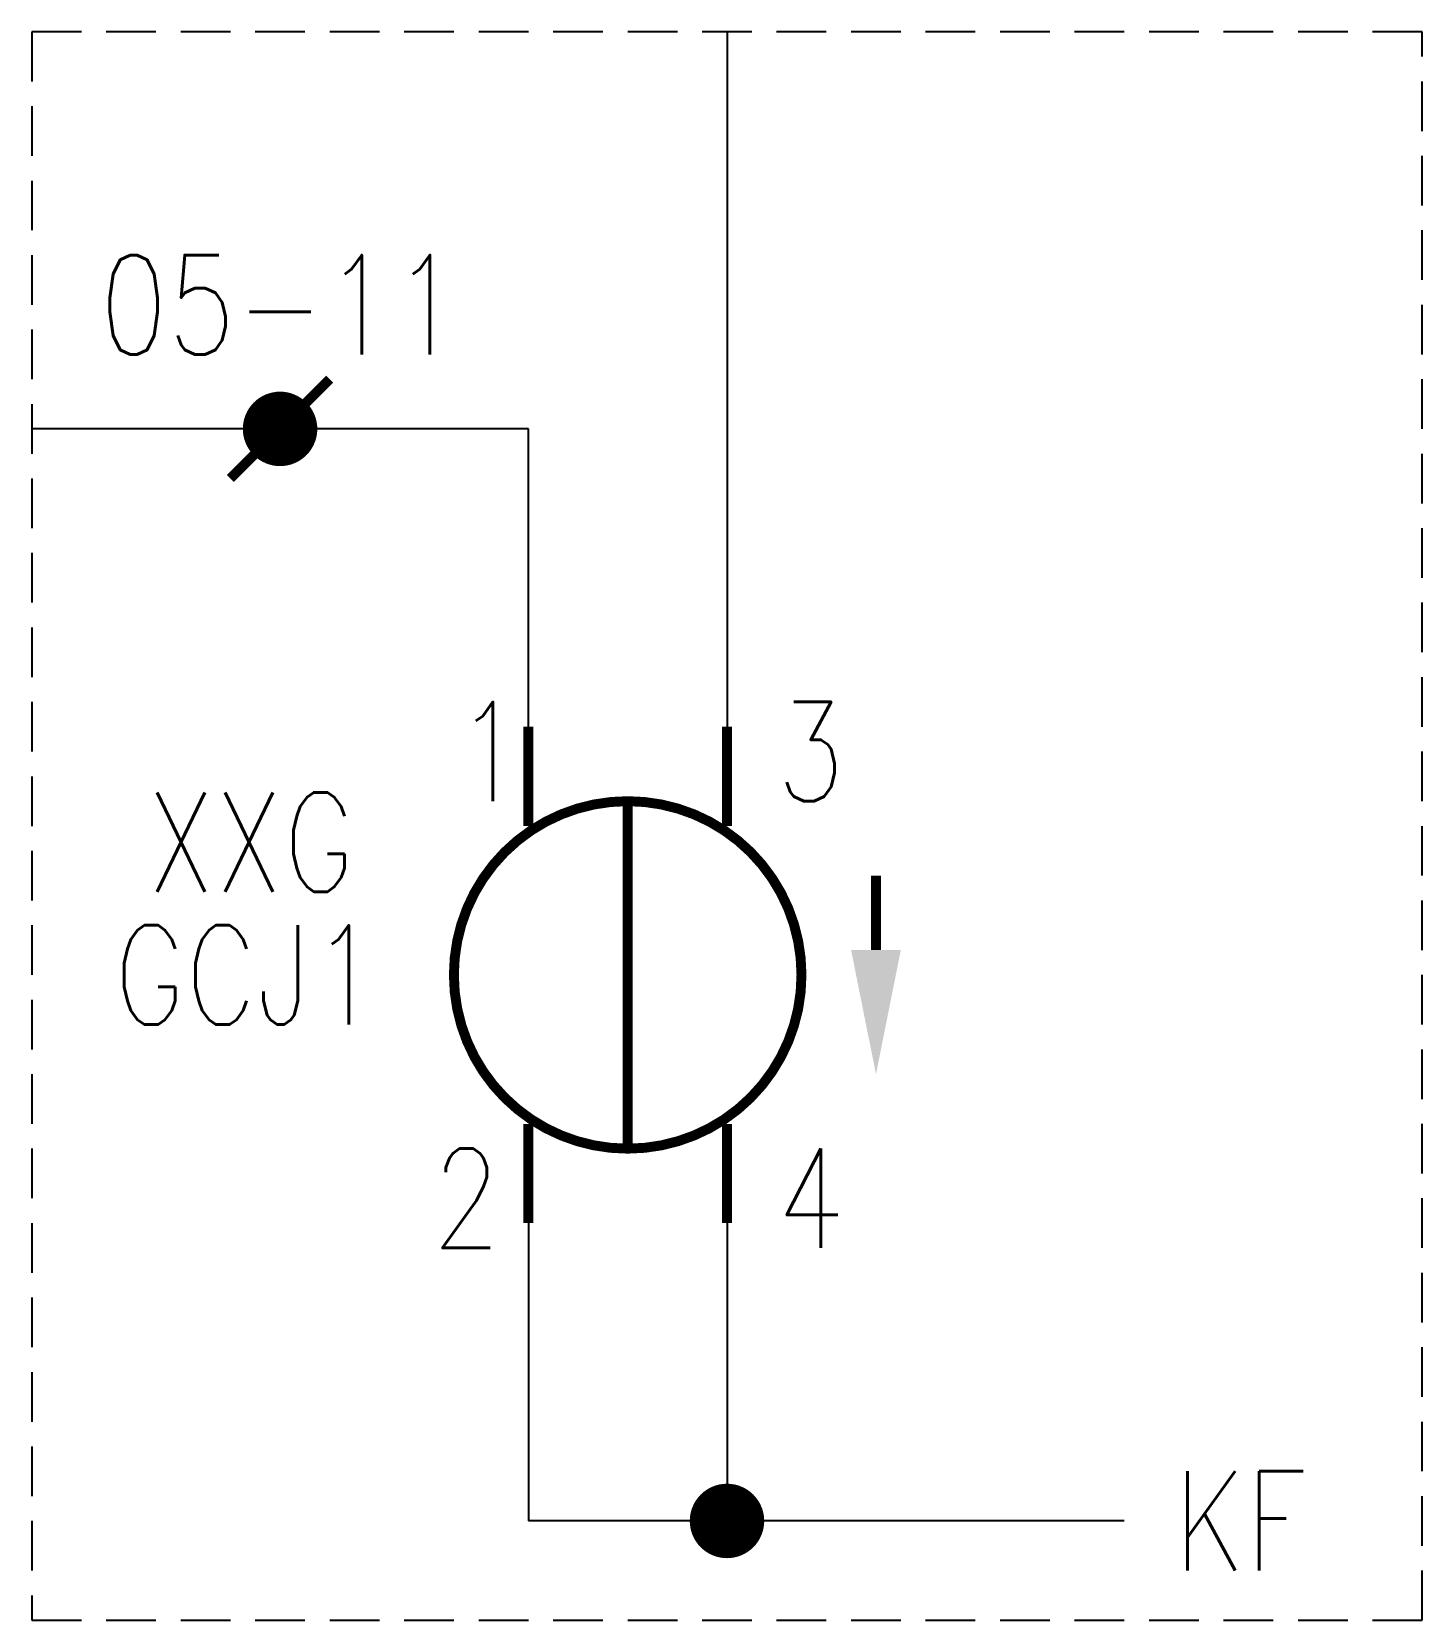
# Model space of a CAD drawing. Header units: millimetres. Extents: x -28 to 0, y -32 to 0.
import ezdxf
from ezdxf.enums import TextEntityAlignment as Align

# ---------------------------------------------------------------- set-up
doc = ezdxf.new("R2010")
doc.units = ezdxf.units.MM
doc.linetypes.add('DASHEDX2', pattern=[1.5, 1, -0.5])
doc.layers.add('hide', color=7, linetype='Continuous')
doc.styles.get("Standard").update_dxf_attribs({"font": 'txt.shx', "bigfont": 'hztxt.shx'})

msp = doc.modelspace()

# ---------------------------------------------------------------- linework, layer by layer
at = {"color": 7}
for p, q in [((-14, 0), (-14, -14)), ((-18, -8), (-28, -8)), ((-18, -14), (-18, -8)), ((-18, -24), (-18, -30)), ((-14, -24), (-14, -30)), ((-10, -30), (-18, -30))]:
    msp.add_line(p, q, dxfattribs=at)
at = {"const_width": 0.2}
for points in [[(-24, -9), (-22, -7)], [(-11, -18.5), (-11, -17)]]:
    msp.add_lwpolyline(points, dxfattribs=at)
at = {"const_width": 0.75}
for points in [[(-23.375, -8, 1), (-22.625, -8, 1)], [(-14.375, -30, 1), (-13.625, -30, 1)]]:
    msp.add_lwpolyline(points, format="xyb", close=True, dxfattribs=at)
at = {"color": 7, "const_width": 0.2}
for points in [[(-18, -16), (-18, -14)], [(-14, -16), (-14, -14)], [(-16, -22.5), (-16, -15.5)], [(-18, -22), (-18, -24)], [(-14, -22), (-14, -24)]]:
    msp.add_lwpolyline(points, dxfattribs=at)
msp.add_lwpolyline([(-16, -22.5, 1), (-16, -15.5, 1)], format="xyb", close=True, dxfattribs=at)
msp.add_lwpolyline([(-6, -30), (-10, -30)])
msp.add_solid([(-10.5, -18.5), (-11.5, -18.5), (-11, -21)])
at = {"layer": 'hide', "color": 7, "linetype": 'DASHEDX2'}
msp.add_lwpolyline([(0, -32), (0, 0), (-28, 0), (-28, -32), (0, -32), (0, -32)], dxfattribs=at)

# ---------------------------------------------------------------- texts
at = {"color": 3, "width": 0.8}
for s, p in [('05-11', (-23, -6.5)), ('XXG', (-23.589, -17.323))]:
    msp.add_text(s, height=2, dxfattribs=at).set_placement(p, align=Align.CENTER)
at = {"color": 7, "width": 0.8}
for s, p in [('1', (-19.467, -15.5)), ('3', (-13, -15.5)), ('2', (-19.933, -24.5)), ('4', (-13, -24.5))]:
    msp.add_text(s, height=2, dxfattribs=at).set_placement(p)
msp.add_text('GCJ1', height=2, dxfattribs=at).set_placement((-21, -20), align=Align.RIGHT)
at = {"width": 0.8}
msp.add_text('KF', height=2, dxfattribs=at).set_placement((-5, -30), align=Align.MIDDLE_LEFT)

doc.saveas('drawing.dxf')
